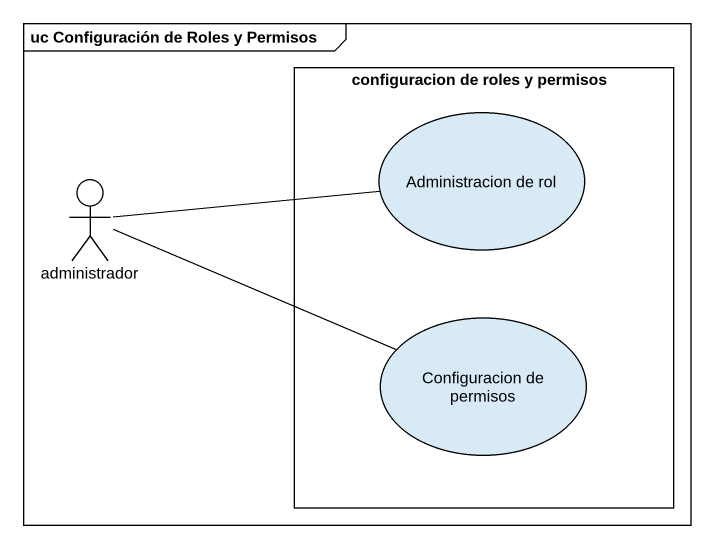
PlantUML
@startuml
mainframe uc Configuración de Roles y Permisos
rectangle "configuracion de roles y permisos" as configuracion_de_roles_y {
  usecase "Administracion de rol" as Administracion_de_rol
  usecase "Configuracion de permisos" as Configuracion_de_permisos
}
actor administrador
administrador -right- Administracion_de_rol
administrador -right- Configuracion_de_permisos
@enduml
